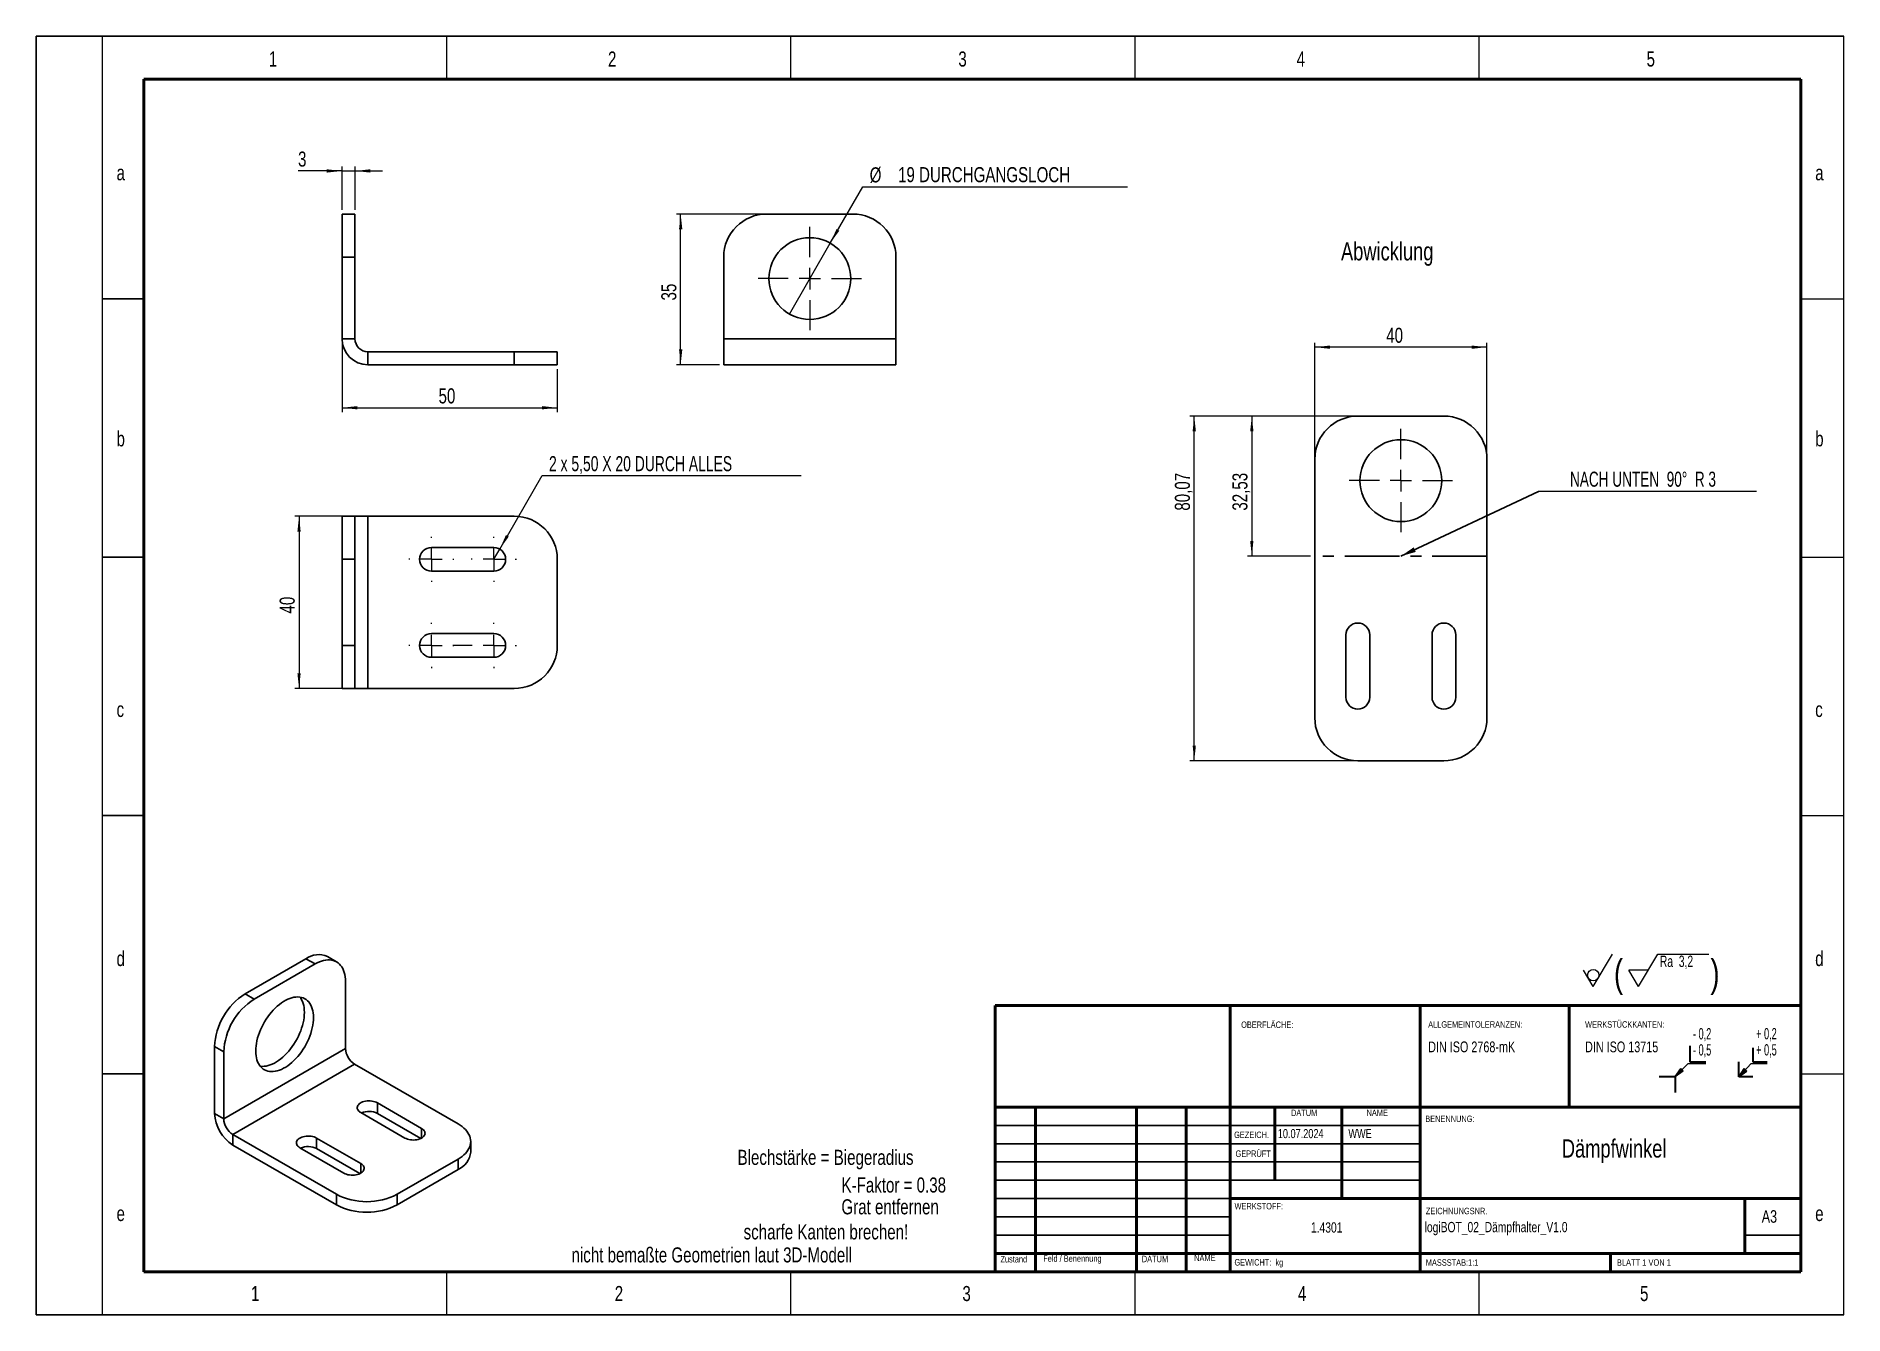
# Model space of a CAD drawing. Header units: millimetres. Extents: x 0 to 420, y 0 to 297.
import ezdxf

# ---------------------------------------------------------------- set-up
doc = ezdxf.new("R2010")
doc.units = ezdxf.units.MM
doc.header["$PDSIZE"] = -1
doc.linetypes.add('CENTERX2', pattern=[20.32, 12.7, -2.54, 2.54, -2.54])
doc.styles.add('SLDTEXTSTYLE0', font='TXT', dxfattribs={"width": 0.605})
doc.styles.add('SLDTEXTSTYLE1', font='TXT', dxfattribs={"width": 0.75})
doc.styles.add('SLDTEXTSTYLE2', font='TXT', dxfattribs={"width": 0.678571})
doc.styles.add('SLDTEXTSTYLE3', font='TXT', dxfattribs={"width": 0.692308})
doc.styles.add('SLDTEXTSTYLE4', font='TXT', dxfattribs={"width": 0.69})
doc.styles.add('SLDTEXTSTYLE5', font='TXT', dxfattribs={"width": 0.675})
doc.dimstyles.new('SLDDIMSTYLE0', dxfattribs={"dimtxt": 3.5, "dimasz": 3.556, "dimexe": 0, "dimexo": 0.0625, "dimgap": 0.875, "dimtad": 1, "dimrnd": 1e-09, "dimzin": 12, "dimdsep": 46, "dimtxsty": 'SLDTEXTSTYLE1', "dimsah": 1, "dimcen": 0.09, "dimadec": 0, "dimazin": 3, "dimtfac": 1, "dimtdec": 3, "dimtofl": 0, "dimtmove": 0, "dimatfit": 3, "dimfxl": 1, "dimfrac": 2, "dimtolj": 1, "dimtzin": 12, "dimarcsym": 0})
doc.dimstyles.new('SLDDIMSTYLE1', dxfattribs={"dimtxt": 3.5, "dimasz": 3.556, "dimexe": 0, "dimexo": 0.0625, "dimgap": 0.875, "dimtad": 1, "dimrnd": 1e-09, "dimzin": 12, "dimdsep": 46, "dimtxsty": 'SLDTEXTSTYLE1', "dimsah": 1, "dimcen": 0.09, "dimadec": 0, "dimazin": 3, "dimtfac": 1, "dimtdec": 3, "dimtmove": 0, "dimatfit": 0, "dimfxl": 1, "dimfrac": 2, "dimtolj": 1, "dimtzin": 12, "dimarcsym": 0})
doc.dimstyles.new('SLDDIMSTYLE2', dxfattribs={"dimtxt": 3.5, "dimasz": 3.556, "dimexe": 0, "dimexo": 0.0625, "dimgap": 0.875, "dimtad": 0, "dimtih": 1, "dimtoh": 1, "dimdec": 6, "dimrnd": 1e-09, "dimzin": 12, "dimdsep": 46, "dimtxsty": 'SLDTEXTSTYLE1', "dimblk1": 'NONE', "dimsah": 1, "dimcen": 0, "dimadec": 0, "dimazin": 3, "dimtfac": 1, "dimtdec": 3, "dimtmove": 0, "dimatfit": 3, "dimldrblk": 'NONE', "dimfxl": 1, "dimfrac": 2, "dimtolj": 1, "dimtzin": 12, "dimarcsym": 0})
doc.dimstyles.new('SLDDIMSTYLE3', dxfattribs={"dimtxt": 3.5, "dimasz": 3.556, "dimexe": 0, "dimexo": 0.0625, "dimgap": 0.875, "dimtad": 0, "dimtih": 1, "dimtoh": 1, "dimrnd": 1e-09, "dimzin": 4, "dimdsep": 46, "dimtxsty": 'SLDTEXTSTYLE1', "dimsah": 1, "dimcen": 0, "dimadec": 0, "dimazin": 1, "dimtfac": 1, "dimtdec": 3, "dimtofl": 0, "dimtmove": 0, "dimatfit": 3, "dimfxl": 1, "dimfrac": 2, "dimtolj": 1, "dimtzin": 12, "dimarcsym": 0})
doc.dimstyles.new('SLDDIMSTYLE4', dxfattribs={"dimtxt": 0.18, "dimasz": 3.556, "dimexe": 0, "dimexo": 0.0625, "dimgap": 0, "dimtad": 0, "dimtih": 1, "dimtoh": 1, "dimdec": 0, "dimrnd": 1e-09, "dimzin": 0, "dimdsep": 46, "dimtxsty": 'Standard', "dimsah": 1, "dimcen": 0.09, "dimadec": 0, "dimazin": 0, "dimtfac": 3.556, "dimtdec": 0, "dimtofl": 0, "dimtmove": 0, "dimatfit": 3, "dimfxl": 1, "dimfrac": 2, "dimtolj": 1, "dimtzin": 0, "dimarcsym": 0})

# ---------------------------------------------------------------- blocks, each defined once
blk = doc.blocks.new('SW_NOTE_0')
at = {"color": 0, "linetype": 'Continuous', "lineweight": 0, "insert": (0, 4.51), "char_height": 3.5, "attachment_point": 1, "style": 'SLDTEXTSTYLE0'}
blk.add_mtext('+ 0,5', dxfattribs=at)
blk = doc.blocks.new('SW_NOTE_0_1')
at = {"color": 0, "linetype": 'Continuous', "lineweight": 0, "insert": (0, 4.51), "char_height": 3.5, "attachment_point": 1, "style": 'SLDTEXTSTYLE0'}
blk.add_mtext('+ 0,2', dxfattribs=at)
blk = doc.blocks.new('SW_NOTE_0_2')
at = {"color": 0, "linetype": 'Continuous', "lineweight": 0, "insert": (0, 4.51), "char_height": 3.5, "attachment_point": 1, "style": 'SLDTEXTSTYLE0'}
blk.add_mtext('- 0,2', dxfattribs=at)
blk = doc.blocks.new('SW_NOTE_0_3')
at = {"color": 0, "linetype": 'Continuous', "lineweight": 0, "insert": (0, 4.51), "char_height": 3.5, "attachment_point": 1, "style": 'SLDTEXTSTYLE0'}
blk.add_mtext('- 0,5', dxfattribs=at)
blk = doc.blocks.new('Block3')
at = {"linetype": 'Continuous'}
for points in [[(735.45, 277.8), (737.92, 279.57), (737.22, 280.27)], [(755.16, 277.71), (757.62, 279.47), (756.78, 280.26)]]:
    blk.add_hatch(color=7, dxfattribs=at).paths.add_polyline_path(points, flags=0)
at = {"color": 7, "linetype": 'Continuous', "lineweight": 35}
for p, q in [((739.95, 287.3), (739.95, 282.3)), ((759.52, 286.66), (759.52, 282.3)), ((739.95, 282.3), (744.95, 282.3)), ((755.16, 277.71), (755.16, 282.3)), ((759.52, 282.3), (763.89, 282.3)), ((730.45, 277.8), (735.45, 277.8)), ((735.45, 277.8), (735.45, 272.8)), ((759.52, 277.71), (755.16, 277.71))]:
    blk.add_line(p, q, dxfattribs=at)
at = {"color": 7, "linetype": 'Continuous', "lineweight": 18}
for p, q in [((735.45, 277.8), (739.45, 281.8)), ((735.45, 277.8), (737.22, 280.27)), ((737.22, 280.27), (737.92, 279.57)), ((739.45, 281.8), (744.95, 281.8)), ((755.16, 277.71), (759.02, 281.8)), ((755.16, 277.71), (756.78, 280.26)), ((756.78, 280.26), (757.62, 279.47)), ((759.02, 281.8), (763.89, 281.8)), ((735.45, 277.8), (737.92, 279.57)), ((755.16, 277.71), (757.62, 279.47))]:
    blk.add_line(p, q, dxfattribs=at)
at = {"color": 7, "linetype": 'Continuous', "lineweight": 0}
for p in [(737.57, 279.92), (757.2, 279.87)]:
    blk.add_point(p, dxfattribs=at)
for name, p in [('SW_NOTE_0_2', (740.95, 288.28)), ('SW_NOTE_0_1', (760.52, 288.3)), ('SW_NOTE_0_3', (740.95, 283.28)), ('SW_NOTE_0', (760.52, 283.3))]:
    blk.add_blockref(name, p, dxfattribs=at)
blk = doc.blocks.new('SW_NOTE_0_4')
at = {"color": 0, "linetype": 'Continuous', "lineweight": 0}
for p, q in [((-4.81, 1.87), (-0.35, 9.43)), ((5.71, 1.87), (10.17, 9.43)), ((10.17, 9.43), (22.04, 9.43)), ((-4.81, 1.87), (-7.04, 5.65)), ((5.71, 1.87), (3.48, 5.65)), ((7.94, 5.65), (3.48, 5.65))]:
    blk.add_line(p, q, dxfattribs=at)
blk.add_circle((-4.81, 4.52), 1.32, dxfattribs=at)
at = {"color": 0, "linetype": 'Continuous', "lineweight": 0, "attachment_point": 1}
for s, insert, char_height, style in [('(', (0, 8.19), 6.35, 'SLDTEXTSTYLE1'), ('Ra  3,2', (10.66, 9.06), 2.646, 'SLDTEXTSTYLE2'), (')', (22.41, 8.19), 6.35, 'SLDTEXTSTYLE1')]:
    blk.add_mtext(s, dxfattribs=dict(at, insert=insert, char_height=char_height, style=style))
blk = doc.blocks.new('SW_NOTE_0_5')
at = {"color": 0, "linetype": 'Continuous', "lineweight": 0, "attachment_point": 1, "style": 'SLDTEXTSTYLE1'}
for s, insert, char_height in [('ALLGEMEINTOLERANZEN:', (0, 1.93), 1.5), ('DIN ISO 2768-mK', (0, -2.78), 2.5)]:
    blk.add_mtext(s, dxfattribs=dict(at, insert=insert, char_height=char_height))
blk = doc.blocks.new('SW_NOTE_0_6')
at = {"color": 0, "linetype": 'Continuous', "lineweight": 0, "attachment_point": 1, "style": 'SLDTEXTSTYLE1'}
for s, insert, char_height in [('WERKSTÜCKKANTEN:', (0, 1.93), 1.5), ('DIN ISO 13715', (0, -2.78), 2.5)]:
    blk.add_mtext(s, dxfattribs=dict(at, insert=insert, char_height=char_height))
blk = doc.blocks.new('_D')
at = {"color": 7, "linetype": 'Continuous', "lineweight": 0}
for p, q in [((71.08, 225.69), (71.08, 209.69)), ((121.08, 219.69), (121.08, 209.69)), ((71.08, 210.69), (121.08, 210.69))]:
    blk.add_line(p, q, dxfattribs=at)
at = {"color": 7, "linetype": 'Continuous', "lineweight": 18}
for points in [[(71.08, 210.69), (74.63, 210.31), (74.63, 211.07)], [(121.08, 210.69), (117.52, 211.07), (117.52, 210.31)]]:
    blk.add_solid(points, dxfattribs=at)
at = {"color": 7, "linetype": 'Continuous', "lineweight": 18, "insert": (93.49, 215.2), "char_height": 3.5, "attachment_point": 1, "style": 'SLDTEXTSTYLE1'}
blk.add_mtext('50', dxfattribs=at)
blk = doc.blocks.new('_D_1')
at = {"color": 7, "linetype": 'Continuous', "lineweight": 0}
for p, q in [((71.08, 265.69), (60.85, 265.69)), ((71.08, 256.69), (71.08, 266.69)), ((71.08, 265.69), (74.08, 265.69)), ((74.08, 256.69), (74.08, 266.69)), ((74.08, 265.69), (80.43, 265.69))]:
    blk.add_line(p, q, dxfattribs=at)
at = {"color": 7, "linetype": 'Continuous', "lineweight": 18}
for points in [[(71.08, 265.69), (67.52, 266.07), (67.52, 265.31)], [(74.08, 265.69), (77.63, 265.31), (77.63, 266.07)]]:
    blk.add_solid(points, dxfattribs=at)
at = {"color": 7, "linetype": 'Continuous', "lineweight": 18, "insert": (60.85, 270.2), "char_height": 3.5, "attachment_point": 1, "style": 'SLDTEXTSTYLE1'}
blk.add_mtext('3', dxfattribs=at)
blk = doc.blocks.new('_D_2')
at = {"color": 7, "linetype": 'Continuous', "lineweight": 0}
for p, q in [((168.74, 255.69), (148.74, 255.69)), ((149.74, 220.69), (149.74, 255.69)), ((158.74, 220.69), (148.74, 220.69))]:
    blk.add_line(p, q, dxfattribs=at)
at = {"color": 7, "linetype": 'Continuous', "lineweight": 18}
for points in [[(149.74, 255.69), (149.36, 252.13), (150.13, 252.13)], [(149.74, 220.69), (150.13, 224.25), (149.36, 224.25)]]:
    blk.add_solid(points, dxfattribs=at)
at = {"color": 7, "linetype": 'Continuous', "lineweight": 18, "insert": (145.23, 235.6), "char_height": 3.5, "attachment_point": 1, "rotation": 90, "style": 'SLDTEXTSTYLE1'}
blk.add_mtext('35', dxfattribs=at)
blk = doc.blocks.new('_D_3')
at = {"color": 7, "linetype": 'Continuous', "lineweight": 0}
for p, q in [((184.49, 248.92), (192.06, 262.02)), ((192.06, 262.02), (253.58, 262.02)), ((174.99, 232.46), (184.49, 248.92))]:
    blk.add_line(p, q, dxfattribs=at)
at = {"color": 7, "linetype": 'Continuous', "lineweight": 18}
blk.add_solid([(184.49, 248.92), (186.6, 251.81), (185.94, 252.19)], dxfattribs=at)
at = {"color": 7, "linetype": 'Continuous', "lineweight": 18, "char_height": 3.5, "attachment_point": 1, "style": 'SLDTEXTSTYLE1'}
for s, insert in [('%%c', (193.65, 266.53)), ('19 DURCHGANGSLOCH', (200.24, 266.58))]:
    blk.add_mtext(s, dxfattribs=dict(at, insert=insert))
blk = doc.blocks.new('_None')
blk = doc.blocks.new('SW_CENTERMARKSYMBOL_0')
at = {"color": 0, "linetype": 'Continuous', "lineweight": 18}
for p, q in [((0, 5), (0, 12)), ((-5, 0), (-12, 0)), ((0, 0), (-2.5, 0)), ((0, 0), (0, 2.5)), ((0, 0), (0, -2.5)), ((0, 0), (2.5, 0)), ((5, 0), (12, 0)), ((0, -5), (0, -12))]:
    blk.add_line(p, q, dxfattribs=at)
blk = doc.blocks.new('_D_4')
at = {"color": 7, "linetype": 'Continuous', "lineweight": 0}
for p, q in [((73.08, 185.49), (60.08, 185.49)), ((61.08, 185.49), (61.08, 145.49)), ((73.08, 145.49), (60.08, 145.49))]:
    blk.add_line(p, q, dxfattribs=at)
at = {"color": 7, "linetype": 'Continuous', "lineweight": 18}
for points in [[(61.08, 185.49), (60.7, 181.93), (61.46, 181.93)], [(61.08, 145.49), (61.46, 149.04), (60.7, 149.04)]]:
    blk.add_solid(points, dxfattribs=at)
at = {"color": 7, "linetype": 'Continuous', "lineweight": 18, "insert": (56.57, 162.9), "char_height": 3.5, "attachment_point": 1, "rotation": 90, "style": 'SLDTEXTSTYLE1'}
blk.add_mtext('40', dxfattribs=at)
blk = doc.blocks.new('_D_5')
at = {"color": 7, "linetype": 'Continuous', "lineweight": 0}
for p, q in [((107.7, 177.87), (117.56, 194.95)), ((117.56, 194.95), (177.73, 194.95)), ((106.33, 175.49), (107.7, 177.87))]:
    blk.add_line(p, q, dxfattribs=at)
at = {"color": 7, "linetype": 'Continuous', "lineweight": 18}
blk.add_solid([(107.7, 177.87), (109.81, 180.76), (109.15, 181.14)], dxfattribs=at)
at = {"color": 7, "linetype": 'Continuous', "lineweight": 18, "insert": (119.15, 199.46), "char_height": 3.5, "attachment_point": 1, "style": 'SLDTEXTSTYLE4'}
blk.add_mtext('2 x 5,50 X 20 DURCH ALLES', dxfattribs=at)
blk = doc.blocks.new('SW_CENTERMARKSYMBOL_1')
at = {"color": 0, "linetype": 'Continuous', "lineweight": 18}
for p, q in [((-14.5, 5), (-14.5, 5.25)), ((0, 5), (0, 5.25)), ((-19.5, 0), (-19.75, 0)), ((-14.5, 0), (-17, 0)), ((-14.5, 0), (-14.5, 2.5)), ((-14.5, 0), (-14.5, -2.5)), ((-14.5, 0), (-12, 0)), ((-9.5, 0), (-9.25, 0)), ((-5, 0), (-5.25, 0)), ((0, 0), (-2.5, 0)), ((0, 0), (0, 2.5)), ((0, 0), (0, -2.5)), ((0, 0), (2.5, 0)), ((5, 0), (5.25, 0)), ((-14.5, -5), (-14.5, -5.25)), ((0, -5), (0, -5.25))]:
    blk.add_line(p, q, dxfattribs=at)
at = {"color": 0, "linetype": 'CENTERX2', "lineweight": 18}
blk.add_line((-5, 0), (-9.5, 0), dxfattribs=at)
blk = doc.blocks.new('SW_CENTERMARKSYMBOL_2')
at = {"color": 0, "linetype": 'Continuous', "lineweight": 18}
for p, q in [((-14.5, 5), (-14.5, 5.25)), ((0, 5), (0, 5.25)), ((-19.5, 0), (-19.75, 0)), ((-14.5, 0), (-17, 0)), ((-14.5, 0), (-14.5, 2.5)), ((-14.5, 0), (-14.5, -2.5)), ((-14.5, 0), (-12, 0)), ((-9.5, 0), (-9.25, 0)), ((-5, 0), (-5.25, 0)), ((0, 0), (-2.5, 0)), ((0, 0), (0, 2.5)), ((0, 0), (0, -2.5)), ((0, 0), (2.5, 0)), ((5, 0), (5.25, 0)), ((-14.5, -5), (-14.5, -5.25)), ((0, -5), (0, -5.25))]:
    blk.add_line(p, q, dxfattribs=at)
blk = doc.blocks.new('_D_6')
at = {"color": 7, "linetype": 'Continuous', "lineweight": 0}
for p, q in [((297.06, 177.22), (297.06, 225.76)), ((337.06, 224.76), (297.06, 224.76)), ((337.06, 177.22), (337.06, 225.76))]:
    blk.add_line(p, q, dxfattribs=at)
at = {"color": 7, "linetype": 'Continuous', "lineweight": 18}
for points in [[(297.06, 224.76), (300.62, 224.38), (300.62, 225.14)], [(337.06, 224.76), (333.51, 225.14), (333.51, 224.38)]]:
    blk.add_solid(points, dxfattribs=at)
at = {"color": 7, "linetype": 'Continuous', "lineweight": 18, "insert": (313.66, 229.27), "char_height": 3.5, "attachment_point": 1, "style": 'SLDTEXTSTYLE1'}
blk.add_mtext('40', dxfattribs=at)
blk = doc.blocks.new('_D_7')
at = {"color": 7, "linetype": 'Continuous', "lineweight": 0}
for p, q in [((306.06, 208.76), (281.43, 208.76)), ((282.43, 208.76), (282.43, 176.22)), ((296.06, 176.22), (281.43, 176.22))]:
    blk.add_line(p, q, dxfattribs=at)
at = {"color": 7, "linetype": 'Continuous', "lineweight": 18}
for points in [[(282.43, 208.76), (282.05, 205.2), (282.81, 205.2)], [(282.43, 176.22), (282.81, 179.78), (282.05, 179.78)]]:
    blk.add_solid(points, dxfattribs=at)
at = {"color": 7, "linetype": 'Continuous', "lineweight": 18, "insert": (277.92, 186.79), "char_height": 3.5, "attachment_point": 1, "rotation": 90, "style": 'SLDTEXTSTYLE1'}
blk.add_mtext('32,53', dxfattribs=at)
blk = doc.blocks.new('_D_8')
at = {"color": 7, "linetype": 'Continuous', "lineweight": 0}
for p, q in [((306.06, 208.76), (268.06, 208.76)), ((269.06, 128.69), (269.06, 208.76)), ((306.06, 128.69), (268.06, 128.69))]:
    blk.add_line(p, q, dxfattribs=at)
at = {"color": 7, "linetype": 'Continuous', "lineweight": 18}
for points in [[(269.06, 208.76), (268.68, 205.2), (269.44, 205.2)], [(269.06, 128.69), (269.44, 132.25), (268.68, 132.25)]]:
    blk.add_solid(points, dxfattribs=at)
at = {"color": 7, "linetype": 'Continuous', "lineweight": 18, "insert": (264.55, 186.79), "char_height": 3.5, "attachment_point": 1, "rotation": 90, "style": 'SLDTEXTSTYLE1'}
blk.add_mtext('80,07', dxfattribs=at)
blk = doc.blocks.new('SW_NOTE_0_7')
at = {"color": 0, "linetype": 'Continuous', "lineweight": 0}
blk.add_line((50.71, 0), (0, 0), dxfattribs=at)
at = {"color": 0, "linetype": 'Continuous', "lineweight": 0, "insert": (24.31, 4.57), "char_height": 3.5, "attachment_point": 2, "style": 'SLDTEXTSTYLE5'}
blk.add_mtext('NACH UNTEN  90°  R 3', dxfattribs=at)
blk = doc.blocks.new('SW_CENTERMARKSYMBOL_3')
at = {"color": 0, "linetype": 'Continuous', "lineweight": 18}
for p, q in [((0, 5), (0, 12)), ((-5, 0), (-12, 0)), ((0, 0), (-2.5, 0)), ((0, 0), (0, 2.5)), ((0, 0), (0, -2.5)), ((0, 0), (2.5, 0)), ((5, 0), (12, 0)), ((0, -5), (0, -12))]:
    blk.add_line(p, q, dxfattribs=at)

msp = doc.modelspace()

# ---------------------------------------------------------------- linework, layer by layer
at = {"color": 7, "linetype": 'Continuous', "lineweight": 25}
for p, q in [((0.0039786, 0.02368), (0.0039786, 296.9917057)), ((0.0039786, 296.9917057), (419.9752214, 296.9917057)), ((71.0785785, 255.6900781), (74.0785785, 255.6900781)), ((71.0785785, 245.6900781), (71.0785785, 255.6900781)), ((74.0785785, 255.6900781), (74.0785785, 245.6900781)), ((189.7448788, 255.6900781), (169.7448788, 255.6900781)), ((71.0785785, 226.6900781), (71.0785785, 245.6900781)), ((74.0785785, 245.6900781), (71.0785785, 245.6900781)), ((74.0785785, 226.6900781), (74.0785785, 245.6900781)), ((159.7448788, 226.6900781), (159.7448788, 245.6900781)), ((199.7448788, 226.6900781), (199.7448788, 245.6900781)), ((15.3384379, 235.9917057), (25.0039786, 235.9917057)), ((71.0785785, 226.6900781), (74.0785785, 226.6900781)), ((77.0785785, 223.6900781), (77.0785785, 220.6900781)), ((111.0785785, 223.6900781), (77.0785785, 223.6900781)), ((111.0785785, 220.6900781), (111.0785785, 223.6900781)), ((111.0785785, 223.6900781), (121.0785785, 223.6900781)), ((121.0785785, 223.6900781), (121.0785785, 220.6900781)), ((199.7448788, 226.6900781), (159.7448788, 226.6900781)), ((159.7448788, 220.6900781), (159.7448788, 226.6900781)), ((199.7448788, 220.6900781), (199.7448788, 226.6900781)), ((111.0785785, 220.6900781), (77.0785785, 220.6900781)), ((121.0785785, 220.6900781), (111.0785785, 220.6900781)), ((199.7448788, 220.6900781), (159.7448788, 220.6900781)), ((327.0621533, 208.7581959), (307.0621533, 208.7581959)), ((297.0621533, 138.6896124), (297.0621533, 198.7581959)), ((337.0621533, 138.6896124), (337.0621533, 198.7581959)), ((71.0785785, 185.4878775), (74.0785785, 185.4878775)), ((71.0785785, 175.4878775), (71.0785785, 185.4878775)), ((74.0785785, 185.4878775), (74.0785785, 175.4878775)), ((77.0785785, 185.4878775), (74.0785785, 185.4878775)), ((77.0785785, 145.4878775), (77.0785785, 185.4878775)), ((111.0785785, 185.4878775), (77.0785785, 185.4878775)), ((91.8285785, 178.2378775), (106.3285785, 178.2378775)), ((15.3384379, 175.9917057), (25.0039786, 175.9917057)), ((74.0785785, 175.4878775), (71.0785785, 175.4878775)), ((71.0785785, 155.4878775), (71.0785785, 175.4878775)), ((74.0785785, 155.4878775), (74.0785785, 175.4878775)), ((91.8285785, 172.7378775), (106.3285785, 172.7378775)), ((121.0785785, 155.4878775), (121.0785785, 175.4878775)), ((71.0785785, 155.4878775), (74.0785785, 155.4878775)), ((71.0785785, 145.4878775), (71.0785785, 155.4878775)), ((74.0785785, 155.4878775), (74.0785785, 145.4878775)), ((91.8285785, 158.2378775), (106.3285785, 158.2378775)), ((304.3121533, 157.9396124), (304.3121533, 143.4396124)), ((309.8121533, 157.9396124), (309.8121533, 143.4396124)), ((324.3121533, 157.9396124), (324.3121533, 143.4396124)), ((329.8121533, 157.9396124), (329.8121533, 143.4396124)), ((91.8285785, 152.7378775), (106.3285785, 152.7378775)), ((74.0785785, 145.4878775), (71.0785785, 145.4878775)), ((77.0785785, 145.4878775), (74.0785785, 145.4878775)), ((111.0785785, 145.4878775), (77.0785785, 145.4878775)), ((327.0621533, 128.6896124), (307.0621533, 128.6896124)), ((15.3384379, 115.9917057), (25.0039786, 115.9917057)), ((48.5346485, 74.56583), (62.6767841, 82.7299111)), ((50.6559689, 73.3412178), (64.7981045, 81.505299)), ((64.7981045, 81.505299), (62.6767841, 82.7299111)), ((69.7976981, 82.0003795), (67.6763778, 83.2249916)), ((71.8691723, 61.907656), (71.8691723, 77.4219314)), ((48.5346485, 74.56583), (50.6559689, 73.3412178)), ((43.584901, 61.0937692), (41.4635807, 62.3183813)), ((41.4635807, 46.8041059), (41.4635807, 62.3183813)), ((43.584901, 45.5794937), (71.8691723, 61.907656)), ((43.584901, 45.5794937), (43.584901, 61.0937692)), ((15.3384379, 55.9917057), (25.0039786, 55.9917057)), ((45.7062214, 41.9052591), (73.9904926, 58.2334214)), ((98.0321232, 44.3544835), (73.9904926, 58.2334214)), ((41.4635807, 46.8041059), (43.584901, 45.5794937)), ((75.4047062, 47.0078098), (85.6577545, 41.088851)), ((79.2937935, 49.2529321), (89.5468418, 43.3339733)), ((79.2937935, 49.2529321), (79.2937935, 46.8033097)), ((79.2937935, 46.8033097), (89.3616368, 40.9912675)), ((89.5468418, 41.088851), (89.5468418, 43.3339733)), ((321.5752214, 44.02368), (222.7752214, 44.02368)), ((69.7478519, 28.0263212), (45.7062214, 41.9052591)), ((45.7062214, 41.9052591), (45.7062214, 39.4556367)), ((69.7478519, 25.5766988), (45.7062214, 39.4556367)), ((61.2625706, 38.8437287), (71.5156189, 32.9247699)), ((65.1516579, 41.088851), (75.4047062, 35.1698922)), ((65.1516579, 41.088851), (65.1516579, 38.6392286)), ((65.1516579, 38.6392286), (75.2195012, 32.8271863)), ((100.9610554, 37.8228205), (100.9610554, 40.2724429)), ((321.5752214, 39.77368), (222.7752214, 39.77368)), ((75.4047062, 32.9247699), (75.4047062, 35.1698922)), ((83.8899876, 28.0263212), (98.0321232, 36.1904024)), ((83.8899876, 25.5766988), (98.0321232, 33.7407799)), ((98.0321232, 33.7407799), (98.0321232, 36.1904024)), ((321.5752214, 35.52368), (222.7752214, 35.52368)), ((321.5752214, 31.27368), (222.7752214, 31.27368)), ((69.7478519, 25.5766988), (69.7478519, 28.0263212)), ((83.8899876, 28.0263212), (83.8899876, 25.5766988)), ((277.3752214, 27.02368), (222.7752214, 27.02368)), ((277.3752214, 22.773608), (222.7752214, 22.773608)), ((277.3752214, 18.52368), (222.7752214, 18.52368)), ((409.9752214, 18.52368), (396.9752214, 18.52368)), ((0.0039786, 0.02368), (419.9752214, 0.02368))]:
    msp.add_line(p, q, dxfattribs=at)
at = {"color": 7, "linetype": 'Continuous', "lineweight": 18}
for p, q in [((15.3384379, 296.9917057), (15.3384379, 0.02368)), ((95.3002623, 296.9917057), (95.3002623, 286.9917057)), ((175.2620866, 296.9917057), (175.2620866, 286.9917057)), ((255.2239109, 296.9917057), (255.2239109, 286.9917057)), ((335.1857353, 296.9917057), (335.1857353, 286.9917057)), ((419.9752214, 0.02368), (419.9752214, 296.9917057)), ((409.9752214, 235.9917057), (419.9752214, 235.9917057)), ((409.9752214, 175.9917057), (419.9752214, 175.9917057)), ((409.9752214, 115.9917057), (419.9752214, 115.9917057)), ((409.9752214, 55.9917057), (419.9752214, 55.9917057)), ((95.3002623, 10.02368), (95.3002623, 0.02368)), ((175.2620866, 10.02368), (175.2620866, 0.02368)), ((255.2239109, 10.02368), (255.2239109, 0.02368)), ((335.1857353, 10.02368), (335.1857353, 0.02368))]:
    msp.add_line(p, q, dxfattribs=at)
at = {"color": 7, "linetype": 'Continuous', "lineweight": 50}
for p, q in [((25.0039786, 10.02368), (25.0039786, 286.9917057)), ((25.0039786, 286.9917057), (409.9752214, 286.9917057)), ((409.9752214, 10.02368), (409.9752214, 286.9917057)), ((222.7752214, 71.8979988), (409.9752214, 71.8979988)), ((222.7752214, 71.8979988), (222.7752214, 10.02368)), ((277.3752214, 10.02368), (277.3752214, 71.8979988)), ((321.5752214, 71.8979988), (321.5752214, 10.02368)), ((356.1667788, 71.8979988), (356.1667788, 48.27368)), ((409.9752214, 71.8979988), (409.9752214, 10.02368)), ((409.9752214, 48.27368), (222.7752214, 48.27368)), ((232.1766982, 48.27368), (232.1766982, 10.02368)), ((255.6679334, 48.27368), (255.6679334, 10.02368)), ((267.1741476, 48.27368), (267.1741476, 10.02368)), ((287.7752214, 31.27368), (287.7752214, 48.27368)), ((303.3752214, 48.27368), (303.3752214, 27.02368)), ((277.3752214, 27.02368), (409.9752214, 27.02368)), ((396.9752214, 14.27368), (396.9752214, 27.02368)), ((222.7752214, 14.27368), (409.9752214, 14.27368)), ((365.7752214, 10.02368), (365.7752214, 14.27368)), ((25.0039786, 10.02368), (409.9752214, 10.02368))]:
    msp.add_line(p, q, dxfattribs=at)
at = {"color": 7, "linetype": 'CENTERX2'}
msp.add_line((337.0621533, 176.2239041), (297.0621533, 176.2239041), dxfattribs=at)
at = {"color": 7, "linetype": 'Continuous', "lineweight": 25, "flags": 128}
for points in [[(71.8691723, 77.4219314), (71.851156, 77.9940444), (71.797199, 78.5424409), (71.7075762, 79.0643263), (71.5827444, 79.5570414), (71.4233395, 80.0180753), (71.230174, 80.4450787), (71.0042321, 80.8358756), (70.7466653, 81.1884748), (70.4587859, 81.5010794), (70.142061, 81.7720964), (69.7981045, 82.0001449), (69.4286691, 82.1840626), (69.0356375, 82.3229125), (68.6210124, 82.415987), (68.1869066, 82.4628118), (67.7355322, 82.4631483), (67.2691894, 82.4169947), (66.7902545, 82.3245863), (66.3011681, 82.1863939), (65.8044224, 82.0031218), (65.3025487, 81.7757039), (64.7981045, 81.505299)], [(51.0095222, 61.2972077), (51.0274427, 61.8737876), (51.0811083, 62.4679818), (51.1702329, 63.0766198), (51.2943408, 63.6964544), (51.45277, 64.3241784), (51.6446751, 64.9564427), (51.8690322, 65.5898739), (52.1246443, 66.2210923), (52.4101476, 66.8467302), (52.7240188, 67.4634494), (53.0645833, 68.0679595), (53.4300239, 68.6570353), (53.818391, 69.2275336), (54.2276124, 69.7764107), (54.6555048, 70.3007381), (55.0997851, 70.7977183), (55.5580829, 71.2646995), (56.027953, 71.6991904), (56.5068885, 72.0988727), (56.992334, 72.4616139), (57.4816995, 72.7854786), (57.9723739, 73.0687389), (58.4617393, 73.3098835), (58.9471848, 73.5076257), (59.4261203, 73.6609106), (59.8959904, 73.7689202), (60.3542883, 73.8310784), (60.7985686, 73.8470534), (61.2264609, 73.81676), (61.6356823, 73.7403599), (62.0240494, 73.6182606), (62.3894901, 73.4511137), (62.7300545, 73.2398109), (63.0439257, 72.9854796), (63.329429, 72.6894768), (63.5850411, 72.3533819), (63.8093983, 71.9789879), (64.0013033, 71.5682925), (64.1597325, 71.1234869), (64.2838405, 70.6469443), (64.372965, 70.1412073), (64.4266307, 69.6089742), (64.4445511, 69.0530848), (64.4266307, 68.4765048), (64.372965, 67.8823107), (64.2838405, 67.2736727), (64.1597325, 66.6538381), (64.0013033, 66.0261141), (63.8093983, 65.3938498), (63.5850411, 64.7604186), (63.329429, 64.1292001), (63.0439257, 63.5035623), (62.7300545, 62.8868431), (62.3894901, 62.2823329), (62.0240494, 61.6932572), (61.6356823, 61.1227588), (61.2264609, 60.5738817), (60.7985686, 60.0495543), (60.3542883, 59.5525742), (59.8959904, 59.0855929), (59.4261203, 58.6511021), (58.9471848, 58.2514198), (58.4617393, 57.8886786), (57.9723739, 57.5648139), (57.4816995, 57.2815535), (56.992334, 57.040409), (56.5068885, 56.8426667), (56.027953, 56.6893818), (55.5580829, 56.5813722), (55.0997851, 56.5192141), (54.6555048, 56.5032391), (54.2276124, 56.5335325), (53.818391, 56.6099326), (53.4300239, 56.7320319), (53.0645833, 56.8991788), (52.7240188, 57.1104816), (52.4101476, 57.3648128), (52.1246443, 57.6608156), (51.8690322, 57.9969106), (51.6446751, 58.3713046), (51.45277, 58.782), (51.2943408, 59.2268056), (51.1702329, 59.7033482), (51.0811083, 60.2090851), (51.0274427, 60.7413182), (51.0095222, 61.2972077)], [(61.2960848, 73.8072112), (61.4637208, 73.577994), (61.6880779, 73.2036001), (61.879983, 72.7929047), (62.0384122, 72.348099), (62.1625201, 71.8715565), (62.2516447, 71.3658195), (62.3053103, 70.8335864), (62.3232307, 70.2776969), (62.3053103, 69.701117), (62.2516447, 69.1069229), (62.1625201, 68.4982848), (62.0384122, 67.8784503), (61.879983, 67.2507262), (61.6880779, 66.6184619), (61.4637208, 65.9850308), (61.2081087, 65.3538123), (60.9226054, 64.7281745), (60.6087342, 64.1114552), (60.2681697, 63.5069451), (59.9027291, 62.9178693), (59.514362, 62.347371), (59.1051406, 61.7984939), (58.6772482, 61.2741665), (58.2329679, 60.7771864), (57.7746701, 60.3102051), (57.3048, 59.8757142), (56.8258645, 59.476032), (56.340419, 59.1132908), (55.8510535, 58.789426), (55.3603791, 58.5061657), (54.8710137, 58.2650211), (54.3855682, 58.0672789), (53.9066327, 57.913994), (53.4367625, 57.8059844), (52.9784647, 57.7438262), (52.5341844, 57.7278512), (52.1062921, 57.7581446), (52.0366682, 57.7676934)], [(79.2937935, 49.2529321), (79.0108999, 49.3953319), (78.6970529, 49.5141679), (78.3580989, 49.6072264), (78.000352, 49.6727738), (77.6304763, 49.7095892), (77.2553618, 49.7169867), (76.8819963, 49.6948286), (76.5173348, 49.6435276), (76.1681704, 49.5640393), (75.8410072, 49.4578446), (75.5419397, 49.3269215), (75.276539, 49.1737089), (75.049749, 49.0010609), (74.8657943, 48.8121937), (74.7281017, 48.6106253), (74.6392362, 48.4001107), (74.600853, 48.1845714), (74.6136673, 47.9680224), (74.6774404, 47.7544977), (74.7909841, 47.5479748), (74.9521836, 47.3523008), (75.1580358, 47.1711208), (75.4047062, 47.0078098)], [(85.6577545, 41.088851), (85.9406481, 40.9464512), (86.2544951, 40.8276153), (86.5934491, 40.7345568), (86.951196, 40.6690094), (87.3210718, 40.632194), (87.6961862, 40.6247965), (88.0695517, 40.6469546), (88.4342132, 40.6982556), (88.7833776, 40.7777438), (89.1105408, 40.8839386), (89.4096083, 41.0148617), (89.675009, 41.1680743), (89.901799, 41.3407222), (90.0857537, 41.5295895), (90.2234463, 41.7311579), (90.3123118, 41.9416724), (90.350695, 42.1572118), (90.3378807, 42.3737607), (90.2741077, 42.5872855), (90.1605639, 42.7938084), (89.9993645, 42.9894823), (89.7935122, 43.1706623), (89.5468418, 43.3339733)], [(98.0321232, 36.1904024), (98.5185511, 36.4920124), (98.9664678, 36.8128866), (99.3735907, 37.1513899), (99.7378453, 37.5057974), (100.0573753, 37.8743031), (100.3305526, 38.2550291), (100.5559851, 38.6460355), (100.732524, 39.0453296), (100.8592698, 39.4508768), (100.9355765, 39.8606106), (100.9610554, 40.2724429), (100.9355765, 40.6842753), (100.8592698, 41.094009), (100.732524, 41.4995562), (100.5559851, 41.8988503), (100.3305526, 42.2898567), (100.0573753, 42.6705827), (99.7378453, 43.0390884), (99.3735907, 43.3934959), (98.9664678, 43.7319992), (98.5185511, 44.0528735), (98.0321232, 44.3544835)], [(65.1516579, 41.088851), (64.8687643, 41.2312508), (64.5549173, 41.3500868), (64.2159633, 41.4431452), (63.8582164, 41.5086927), (63.4883406, 41.545508), (63.1132262, 41.5529056), (62.7398607, 41.5307475), (62.3751992, 41.4794465), (62.0260348, 41.3999582), (61.6988716, 41.2937635), (61.3998041, 41.1628404), (61.1344034, 41.0096278), (60.9076134, 40.8369798), (60.7236587, 40.6481125), (60.5859661, 40.4465442), (60.4971005, 40.2360296), (60.4587174, 40.0204903), (60.4715317, 39.8039413), (60.5353047, 39.5904166), (60.6488485, 39.3838937), (60.8100479, 39.1882197), (61.0159002, 39.0070397), (61.2625706, 38.8437287)], [(71.5156189, 32.9247699), (71.7985125, 32.7823701), (72.1123595, 32.6635341), (72.4513134, 32.5704757), (72.8090604, 32.5049283), (73.1789361, 32.4681129), (73.5540506, 32.4607154), (73.9274161, 32.4828735), (74.2920776, 32.5341745), (74.641242, 32.6136627), (74.9684052, 32.7198575), (75.2674727, 32.8507806), (75.5328734, 33.0039931), (75.7596634, 33.1766411), (75.9436181, 33.3655084), (76.0813107, 33.5670767), (76.1701762, 33.7775913), (76.2085594, 33.9931306), (76.1957451, 34.2096796), (76.131972, 34.4232043), (76.0184283, 34.6297273), (75.8572288, 34.8254012), (75.6513766, 35.0065812), (75.4047062, 35.1698922)]]:
    msp.add_lwpolyline(points, dxfattribs=at)
at = {"color": 7, "linetype": 'Continuous', "lineweight": 25}
for centre in [(179.7448788, 240.6900781), (317.0621533, 193.7581959)]:
    msp.add_circle(centre, 9.5, dxfattribs=at)
for centre, radius, start, end in [((169.7448788, 245.6900781), 10, 90, 180), ((189.7448788, 245.6900781), 10, 0, 90), ((77.0785785, 226.6900781), 6, 180, 270), ((77.0785785, 226.6900781), 3, 180, 270), ((307.0621533, 198.7581959), 10, 90, 180), ((327.0621533, 198.7581959), 10, 0, 90), ((111.0785785, 175.4878775), 10, 0, 90), ((91.8285785, 175.4878775), 2.75, 90, 270), ((106.3285785, 175.4878775), 2.75, 270, 90), ((307.0621533, 157.9396124), 2.75, 0, 180), ((327.0621533, 157.9396124), 2.75, 0, 180), ((91.8285785, 155.4878775), 2.75, 90, 270), ((106.3285785, 155.4878775), 2.75, 270, 90), ((111.0785785, 155.4878775), 10, 270, 0), ((307.0621533, 143.4396124), 2.75, 180, 0), ((327.0621533, 143.4396124), 2.75, 180, 0), ((307.0621533, 138.6896124), 10, 180, 270), ((327.0621533, 138.6896124), 10, 270, 0), ((65.5975103, 78.7266765), 4.9554544, 65.19628347, 126.114174959), ((56.7682551, 61.6471892), 15.319385, 122.511118186, 177.488881668), ((58.8895754, 60.4225771), 15.319385, 122.511118186, 177.488881668), ((76.4748206, 62.1172385), 4.6104144, 182.605478486, 237.39452166), ((50.6556485, 47.2121693), 9.201121, 182.541862099, 237.458138046), ((77.3406342, 43.0102648), 4.2663827, 62.754622752, 114.227012692), ((48.1905493, 45.7890763), 4.6104144, 182.605478486, 237.39452166), ((63.1984986, 34.8461837), 4.2663827, 62.754622752, 114.227012692), ((95.8732877, 38.3815795), 5.1183583, 294.947194353, 353.73266469), ((76.8189198, 41.6185814), 15.3215383, 242.515308001, 297.484691999), ((76.8189198, 39.168959), 15.3215383, 242.515308001, 297.484691999)]:
    msp.add_arc(centre, radius, start, end, dxfattribs=at)

# ---------------------------------------------------------------- block references
at = {"color": 7, "linetype": 'Continuous', "lineweight": 0}
for name, p in [('SW_CENTERMARKSYMBOL_0', (179.7448788, 240.6900781)), ('SW_CENTERMARKSYMBOL_3', (317.0621533, 193.7581959)), ('SW_NOTE_0_7', (349.00198, 191.2794476)), ('SW_CENTERMARKSYMBOL_2', (106.3285785, 175.4878775)), ('SW_CENTERMARKSYMBOL_1', (106.3285785, 155.4878775)), ('SW_NOTE_0_4', (366.5638886, 74.3938833)), ('SW_NOTE_0_5', (323.4068288, 66.2846455)), ('SW_NOTE_0_6', (359.8540934, 66.2846453))]:
    msp.add_blockref(name, p, dxfattribs=at)
at = {"color": 7, "linetype": 'Continuous', "xscale": 0.75, "yscale": 0.75, "zscale": 0.75}
msp.add_blockref('Block3', (-170.7865327, -152.9741272), dxfattribs=at)

# ---------------------------------------------------------------- texts
at = {"color": 7, "linetype": 'Continuous', "lineweight": 0}
for s, insert, char_height, attachment_point, style in [('1', (54.0453823, 293.4361381), 3.5, 1, 'SLDTEXTSTYLE1'), ('2', (132.859206, 293.4361381), 3.5, 1, 'SLDTEXTSTYLE1'), ('3', (214.2560347, 293.4361381), 3.5, 1, 'SLDTEXTSTYLE1'), ('4', (292.8362889, 293.4361381), 3.5, 1, 'SLDTEXTSTYLE1'), ('5', (374.1454649, 293.4361381), 3.5, 1, 'SLDTEXTSTYLE1'), ('a', (18.6785884, 267.0172048), 3.5, 1, 'SLDTEXTSTYLE1'), ('a', (413.3153719, 267.0172048), 3.5, 1, 'SLDTEXTSTYLE1'), ('Abwicklung', (303.1530654, 249.1456261), 4.23333333, 1, 'SLDTEXTSTYLE1'), ('b', (18.6785884, 205.2312638), 3.5, 1, 'SLDTEXTSTYLE1'), ('b', (413.3153719, 205.2312638), 3.5, 1, 'SLDTEXTSTYLE1'), ('c', (18.6785884, 142.3738903), 3.5, 1, 'SLDTEXTSTYLE1'), ('c', (413.3153719, 142.3738903), 3.5, 1, 'SLDTEXTSTYLE1'), ('d', (18.6785884, 84.5165351), 3.5, 1, 'SLDTEXTSTYLE1'), ('d', (413.3153719, 84.5165351), 3.5, 1, 'SLDTEXTSTYLE1'), ('OBERFLÄCHE:', (279.9513713, 68.1512909), 1.5, 1, 'SLDTEXTSTYLE1'), ('DATUM', (291.5358669, 47.6934008), 1.5, 1, 'SLDTEXTSTYLE1'), ('NAME', (309.084155, 47.6934008), 1.5, 1, 'SLDTEXTSTYLE1'), ('BENENNUNG:', (322.7314083, 46.3020143), 1.5, 1, 'SLDTEXTSTYLE1'), ('GEZEICH.', (278.3162657, 42.5841959), 1.5, 1, 'SLDTEXTSTYLE1'), ('10.07.2024', (288.472059, 43.172547), 2.11666667, 1, 'SLDTEXTSTYLE1'), ('WWE', (304.8684751, 43.1822749), 2.11666667, 1, 'SLDTEXTSTYLE1'), ('Blechstärke = Biegeradius', (162.9556095, 38.350722), 3.5, 1, 'SLDTEXTSTYLE1'), ('GEPRÜFT', (278.6397553, 38.1992126), 1.5, 1, 'SLDTEXTSTYLE1'), ('Dämpfwinkel', (366.6110217, 40.7795211), 4.233333333, 2, 'SLDTEXTSTYLE1'), ('K-Faktor = 0.38', (187.1056159, 31.9296273), 3.5, 1, 'SLDTEXTSTYLE1'), ('Grat entfernen', (187.086782, 26.8614256), 3.5, 1, 'SLDTEXTSTYLE1'), ('WERKSTOFF:', (278.4210837, 26.0097363), 1.5, 1, 'SLDTEXTSTYLE1'), ('e', (18.6785884, 25.3073576), 3.5, 1, 'SLDTEXTSTYLE1'), ('scharfe Kanten brechen!', (164.3659534, 21.036044), 3.5, 1, 'SLDTEXTSTYLE1'), ('1.4301', (299.8293629, 21.5092457), 2.38125, 2, 'SLDTEXTSTYLE1'), ('logiBOT_02_Dämpfhalter_V1.0', (322.588445, 21.5979429), 2.38125, 1, 'SLDTEXTSTYLE1'), ('ZEICHNUNGSNR.', (322.8491875, 24.8923179), 1.5, 1, 'SLDTEXTSTYLE1'), ('A3', (400.8962062, 24.3241246), 2.91041667, 1, 'SLDTEXTSTYLE1'), ('e', (413.3153719, 25.3073576), 3.5, 1, 'SLDTEXTSTYLE1'), ('nicht bemaßte Geometrien laut 3D-Modell', (124.3735985, 15.6925872), 3.5, 1, 'SLDTEXTSTYLE1'), ('Zustand', (224.0352772, 13.6913415), 1.5, 1, 'SLDTEXTSTYLE1'), ('Feld / Benennung', (233.9723748, 13.8497716), 1.5, 1, 'SLDTEXTSTYLE1'), ('DATUM', (256.8849949, 13.7447792), 1.5, 1, 'SLDTEXTSTYLE1'), ('NAME', (269.0348238, 13.9992016), 1.5, 1, 'SLDTEXTSTYLE1'), ('GEWICHT:  kg', (278.3930325, 12.972992), 1.4986, 1, 'SLDTEXTSTYLE1'), ('MASSSTAB:1:1', (322.8491875, 12.9237673), 1.5, 1, 'SLDTEXTSTYLE1'), ('BLATT 1 VON 1', (367.2535158, 12.9237673), 1.5, 1, 'SLDTEXTSTYLE3'), ('1', (49.9255953, 6.7220826), 3.5, 1, 'SLDTEXTSTYLE1'), ('2', (134.4227104, 6.7220826), 3.5, 1, 'SLDTEXTSTYLE1'), ('3', (215.1942891, 6.7220826), 3.5, 1, 'SLDTEXTSTYLE1'), ('4', (293.1413441, 6.7220826), 3.5, 1, 'SLDTEXTSTYLE1'), ('5', (372.6266858, 6.7220826), 3.5, 1, 'SLDTEXTSTYLE1')]:
    msp.add_mtext(s, dxfattribs=dict(at, insert=insert, char_height=char_height, attachment_point=attachment_point, style=style))

# ---------------------------------------------------------------- dimensions: what is measured, and where the dimension line sits
at = {"color": 7, "linetype": 'Continuous', "lineweight": 18}
for base, p1, p2, dimstyle, picture, middle in [((74.0785785, 265.6900781), (71.0785785, 255.6900781), (74.0785785, 255.6900781), 'SLDDIMSTYLE1', '_D_1', (62.1424673, 265.6900781)), ((297.0621533, 224.7581959), (337.0621533, 176.2239041), (297.0621533, 176.2239041), 'SLDDIMSTYLE0', '_D_6', (316.2506555, 224.7581959)), ((121.0785785, 210.6900781), (71.0785785, 226.6900781), (121.0785785, 220.6900781), 'SLDDIMSTYLE0', '_D', (96.0785785, 210.6900781))]:
    dim = msp.add_linear_dim(base=base, p1=p1, p2=p2, dimstyle=dimstyle, dxfattribs=at)
    dim.commit()
    dim.dimension.update_dxf_attribs({"geometry": picture, "text_midpoint": middle, "dimtype": 160})
dim = msp.add_diameter_dim_2p(p1=(174.9948788, 232.4628367), p2=(184.4948788, 248.9173194), text='<> DURCHGANGSLOCH\\P', dimstyle='SLDDIMSTYLE2', dxfattribs=at)
dim.commit()
dim.dimension.update_dxf_attribs({"geometry": '_D_3', "text_midpoint": (223.6122391, 264.8232476), "dimtype": 163})
for base, p1, p2, picture, middle in [((149.7448788, 255.6900781), (159.7448788, 220.6900781), (169.7448788, 255.6900781), '_D_2', (149.7448788, 238.1900781)), ((269.0621533, 208.7581959), (307.0621533, 128.6896124), (307.0621533, 208.7581959), '_D_8', (269.0621533, 192.6117874)), ((282.4291903, 176.2239041), (307.0621533, 208.7581959), (297.0621533, 176.2239041), '_D_7', (282.4291903, 192.6117874)), ((61.0785785, 145.4878775), (74.0785785, 185.4878775), (74.0785785, 145.4878775), '_D_4', (61.0785785, 165.4878775))]:
    dim = msp.add_linear_dim(base=base, p1=p1, p2=p2, angle=90, dimstyle='SLDDIMSTYLE0', dxfattribs=at)
    dim.commit()
    dim.dimension.update_dxf_attribs({"geometry": picture, "text_midpoint": middle, "dimtype": 160})
dim = msp.add_radius_dim(center=(106.3285785, 175.4878775), mpoint=(107.7035785, 177.8694474), text='2 x <> X 20 DURCH ALLES\\P', dimstyle='SLDDIMSTYLE3', override={"dimpost": '<>'}, dxfattribs=at)
dim.commit()
dim.dimension.update_dxf_attribs({"geometry": '_D_5', "text_midpoint": (148.4416081, 197.7254236), "dimtype": 164})

# ---------------------------------------------------------------- leaders
at = {"color": 7, "linetype": 'Continuous', "lineweight": 0}
msp.add_leader([(317.0621533, 176.2239041), (349.00198, 191.2794476)], dimstyle='SLDDIMSTYLE4', dxfattribs=at)

doc.saveas('drawing.dxf')
